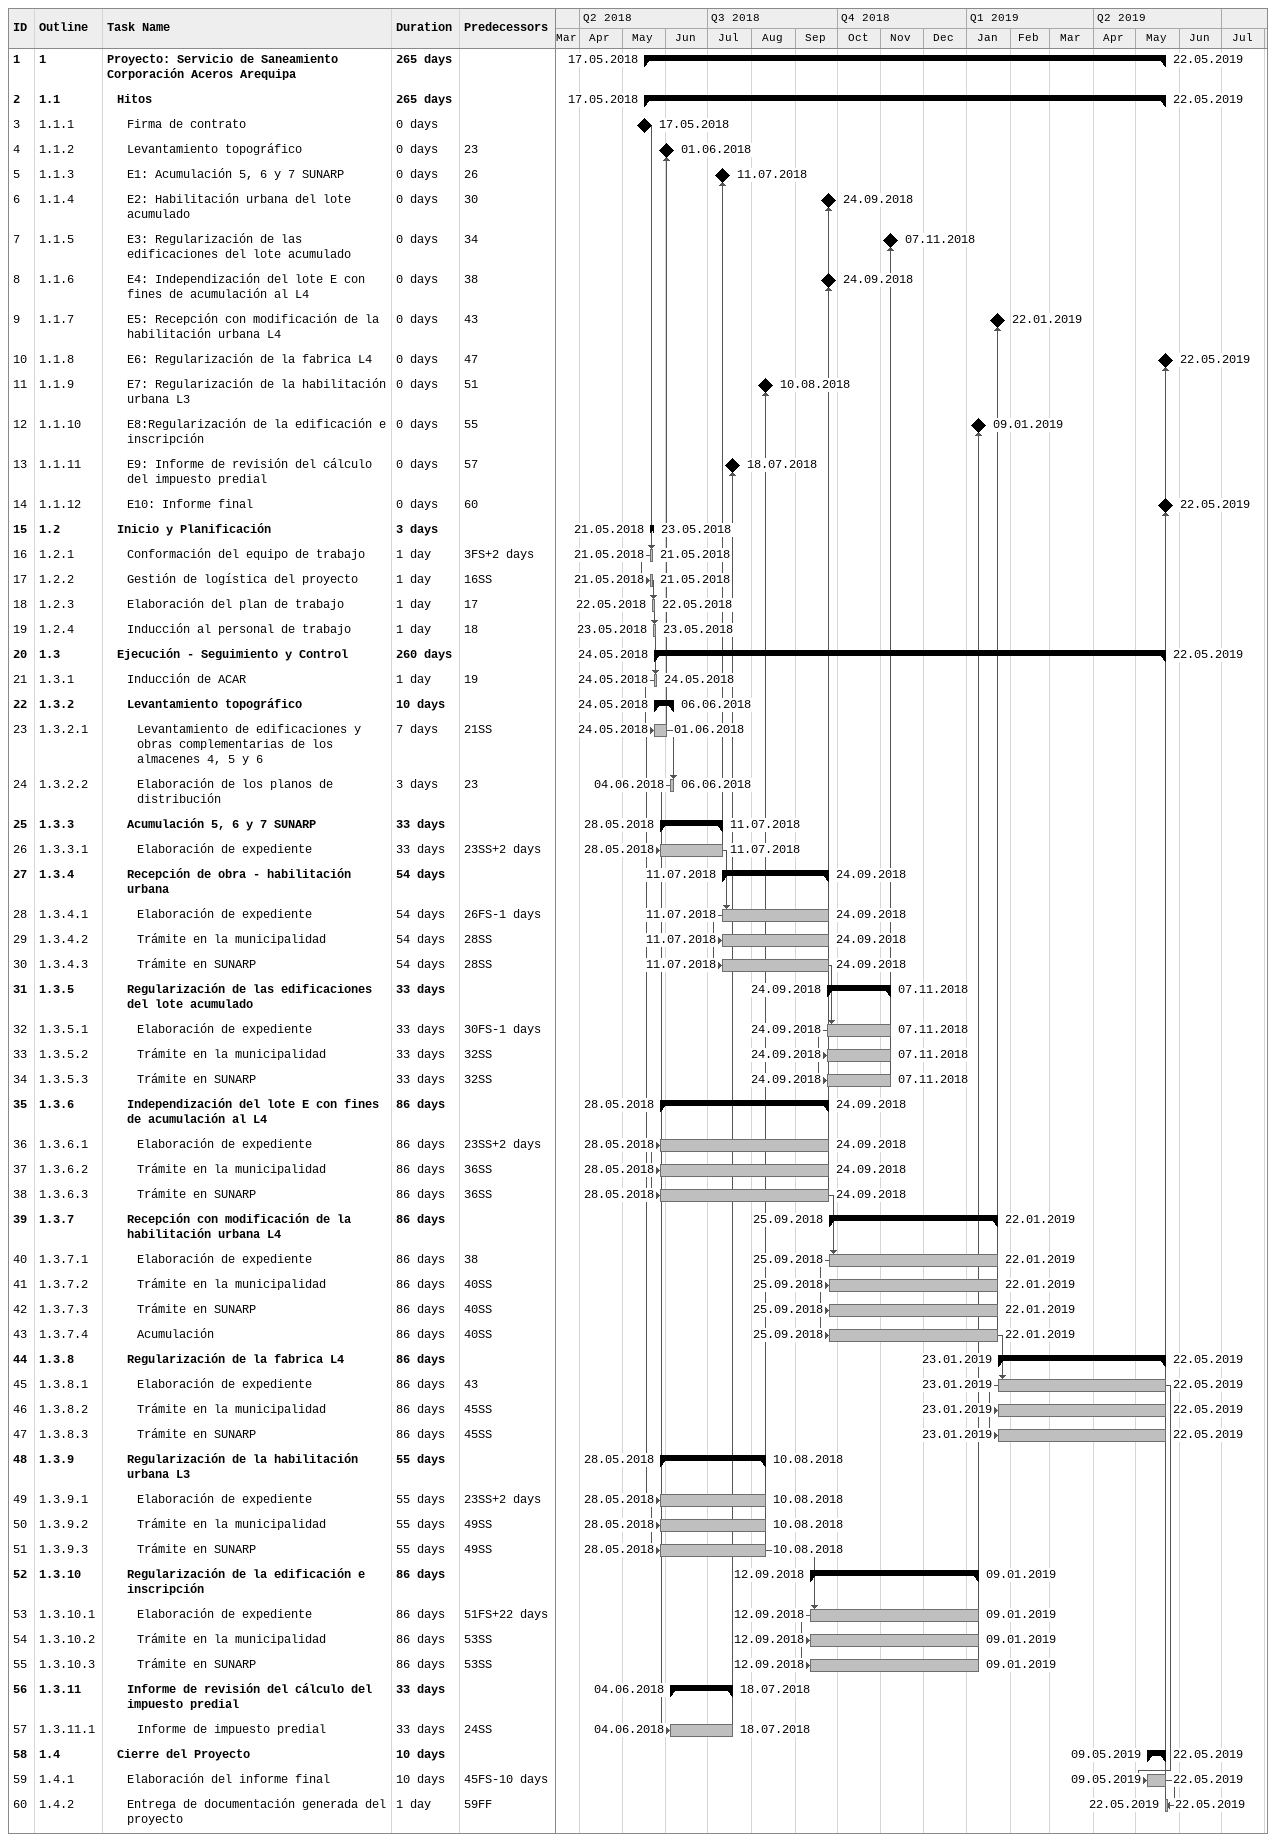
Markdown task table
| ID | WBS | Task | Duration | Start | Finish | Predecessors |
|---|---|---|---|---|---|---|
| 1 | 1 | **Proyecto: Servicio de Saneamiento Corporación Aceros Arequipa** | 265d | 2018-05-17 | 2019-05-22 |  |
| 2 | 1.1 | **Hitos** | 265d | 2018-05-17 | 2019-05-22 |  |
| 3 | 1.1.1 | Firma de contrato | 0d | 2018-05-17 | 2018-05-17 |  |
| 4 | 1.1.2 | Levantamiento topográfico | 0d | 2018-06-01 | 2018-06-01 | 23 |
| 5 | 1.1.3 | E1: Acumulación 5, 6 y 7 SUNARP | 0d | 2018-07-11 | 2018-07-11 | 26 |
| 6 | 1.1.4 | E2: Habilitación urbana del lote acumulado | 0d | 2018-09-24 | 2018-09-24 | 30 |
| 7 | 1.1.5 | E3: Regularización de las edificaciones del lote acumulado | 0d | 2018-11-07 | 2018-11-07 | 34 |
| 8 | 1.1.6 | E4: Independización del lote E con fines de acumulación al L4 | 0d | 2018-09-24 | 2018-09-24 | 38 |
| 9 | 1.1.7 | E5: Recepción con modificación de la habilitación urbana L4 | 0d | 2019-01-22 | 2019-01-22 | 43 |
| 10 | 1.1.8 | E6: Regularización de la fabrica L4 | 0d | 2019-05-22 | 2019-05-22 | 47 |
| 11 | 1.1.9 | E7: Regularización de la habilitación urbana L3 | 0d | 2018-08-10 | 2018-08-10 | 51 |
| 12 | 1.1.10 | E8:Regularización de la edificación e inscripción | 0d | 2019-01-09 | 2019-01-09 | 55 |
| 13 | 1.1.11 | E9: Informe de revisión del cálculo del impuesto predial | 0d | 2018-07-18 | 2018-07-18 | 57 |
| 14 | 1.1.12 | E10: Informe final | 0d | 2019-05-22 | 2019-05-22 | 60 |
| 15 | 1.2 | **Inicio y Planificación** | 3d | 2018-05-21 | 2018-05-23 |  |
| 16 | 1.2.1 | Conformación del equipo de trabajo | 1d | 2018-05-21 | 2018-05-21 | 3FS+2d |
| 17 | 1.2.2 | Gestión de logística del proyecto | 1d | 2018-05-21 | 2018-05-21 | 16SS |
| 18 | 1.2.3 | Elaboración del plan de trabajo | 1d | 2018-05-22 | 2018-05-22 | 17 |
| 19 | 1.2.4 | Inducción al personal de trabajo | 1d | 2018-05-23 | 2018-05-23 | 18 |
| 20 | 1.3 | **Ejecución - Seguimiento y Control** | 260d | 2018-05-24 | 2019-05-22 |  |
| 21 | 1.3.1 | Inducción de ACAR | 1d | 2018-05-24 | 2018-05-24 | 19 |
| 22 | 1.3.2 | **Levantamiento topográfico** | 10d | 2018-05-24 | 2018-06-06 |  |
| 23 | 1.3.2.1 | Levantamiento de edificaciones y obras complementarias de los almacenes 4, 5 y 6 | 7d | 2018-05-24 | 2018-06-01 | 21SS |
| 24 | 1.3.2.2 | Elaboración de los planos de distribución | 3d | 2018-06-04 | 2018-06-06 | 23 |
| 25 | 1.3.3 | **Acumulación 5, 6 y 7 SUNARP** | 33d | 2018-05-28 | 2018-07-11 |  |
| 26 | 1.3.3.1 | Elaboración de expediente | 33d | 2018-05-28 | 2018-07-11 | 23SS+2d |
| 27 | 1.3.4 | **Recepción de obra - habilitación urbana** | 54d | 2018-07-11 | 2018-09-24 |  |
| 28 | 1.3.4.1 | Elaboración de expediente | 54d | 2018-07-11 | 2018-09-24 | 26FS-1d |
| 29 | 1.3.4.2 | Trámite en la municipalidad | 54d | 2018-07-11 | 2018-09-24 | 28SS |
| 30 | 1.3.4.3 | Trámite en SUNARP | 54d | 2018-07-11 | 2018-09-24 | 28SS |
| 31 | 1.3.5 | **Regularización de las edificaciones del lote acumulado** | 33d | 2018-09-24 | 2018-11-07 |  |
| 32 | 1.3.5.1 | Elaboración de expediente | 33d | 2018-09-24 | 2018-11-07 | 30FS-1d |
| 33 | 1.3.5.2 | Trámite en la municipalidad | 33d | 2018-09-24 | 2018-11-07 | 32SS |
| 34 | 1.3.5.3 | Trámite en SUNARP | 33d | 2018-09-24 | 2018-11-07 | 32SS |
| 35 | 1.3.6 | **Independización del lote E con fines de acumulación al L4** | 86d | 2018-05-28 | 2018-09-24 |  |
| 36 | 1.3.6.1 | Elaboración de expediente | 86d | 2018-05-28 | 2018-09-24 | 23SS+2d |
| 37 | 1.3.6.2 | Trámite en la municipalidad | 86d | 2018-05-28 | 2018-09-24 | 36SS |
| 38 | 1.3.6.3 | Trámite en SUNARP | 86d | 2018-05-28 | 2018-09-24 | 36SS |
| 39 | 1.3.7 | **Recepción con modificación de la habilitación urbana L4** | 86d | 2018-09-25 | 2019-01-22 |  |
| 40 | 1.3.7.1 | Elaboración de expediente | 86d | 2018-09-25 | 2019-01-22 | 38 |
| 41 | 1.3.7.2 | Trámite en la municipalidad | 86d | 2018-09-25 | 2019-01-22 | 40SS |
| 42 | 1.3.7.3 | Trámite en SUNARP | 86d | 2018-09-25 | 2019-01-22 | 40SS |
| 43 | 1.3.7.4 | Acumulación | 86d | 2018-09-25 | 2019-01-22 | 40SS |
| 44 | 1.3.8 | **Regularización de la fabrica L4** | 86d | 2019-01-23 | 2019-05-22 |  |
| 45 | 1.3.8.1 | Elaboración de expediente | 86d | 2019-01-23 | 2019-05-22 | 43 |
| 46 | 1.3.8.2 | Trámite en la municipalidad | 86d | 2019-01-23 | 2019-05-22 | 45SS |
| 47 | 1.3.8.3 | Trámite en SUNARP | 86d | 2019-01-23 | 2019-05-22 | 45SS |
| 48 | 1.3.9 | **Regularización de la habilitación urbana L3** | 55d | 2018-05-28 | 2018-08-10 |  |
| 49 | 1.3.9.1 | Elaboración de expediente | 55d | 2018-05-28 | 2018-08-10 | 23SS+2d |
| 50 | 1.3.9.2 | Trámite en la municipalidad | 55d | 2018-05-28 | 2018-08-10 | 49SS |
| 51 | 1.3.9.3 | Trámite en SUNARP | 55d | 2018-05-28 | 2018-08-10 | 49SS |
| 52 | 1.3.10 | **Regularización de la edificación e inscripción** | 86d | 2018-09-12 | 2019-01-09 |  |
| 53 | 1.3.10.1 | Elaboración de expediente | 86d | 2018-09-12 | 2019-01-09 | 51FS+22d |
| 54 | 1.3.10.2 | Trámite en la municipalidad | 86d | 2018-09-12 | 2019-01-09 | 53SS |
| 55 | 1.3.10.3 | Trámite en SUNARP | 86d | 2018-09-12 | 2019-01-09 | 53SS |
| 56 | 1.3.11 | **Informe de revisión del cálculo del impuesto predial** | 33d | 2018-06-04 | 2018-07-18 |  |
| 57 | 1.3.11.1 | Informe de impuesto predial | 33d | 2018-06-04 | 2018-07-18 | 24SS |
| 58 | 1.4 | **Cierre del Proyecto** | 10d | 2019-05-09 | 2019-05-22 |  |
| 59 | 1.4.1 | Elaboración del informe final | 10d | 2019-05-09 | 2019-05-22 | 45FS-10d |
| 60 | 1.4.2 | Entrega de documentación generada del proyecto | 1d | 2019-05-22 | 2019-05-22 | 59FF |
